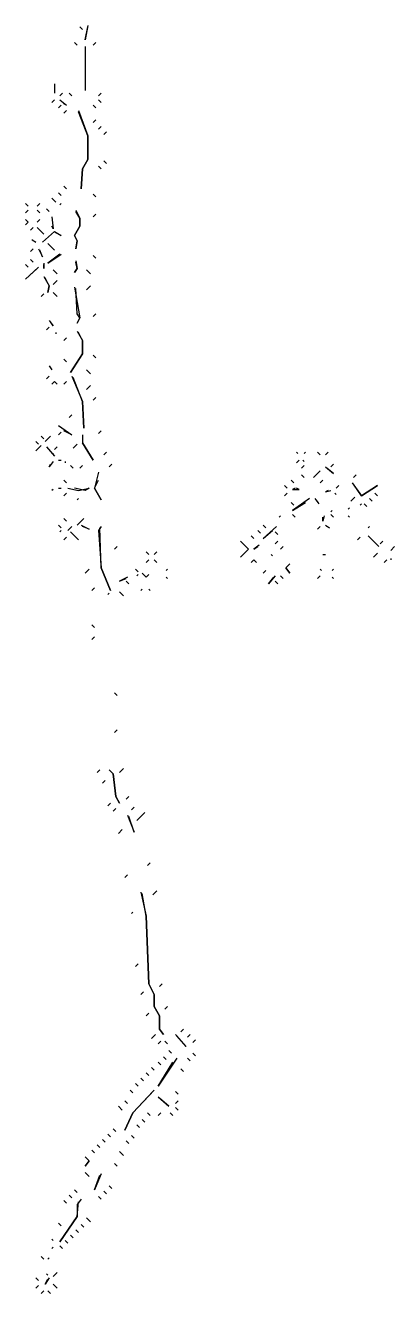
# Model space of a CAD drawing. Extents: x 1 to 2775, y -31 to 2075.
# Drawn here: x 1418.8 to 1465.2, y 36.2 to 195.2 of the extents above; entities that cross this region are included whole.
import ezdxf

# ---------------------------------------------------------------- set-up
doc = ezdxf.new("R2010")
doc.units = 0
doc.layers.add('LINEWORK', color=4, linetype='CONTINUOUS')

msp = doc.modelspace()

# ---------------------------------------------------------------- linework, layer by layer
at = {"layer": 'LINEWORK'}
for points in [[(1425.6667, 195), (1426, 194.6667)], [(1426.6667, 195.1667), (1426.3333, 193.3333), (1426.6667, 195)], [(1425, 193), (1425.3333, 192.6667)], [(1426.3333, 192.5), (1426.3333, 187)], [(1427.6667, 193), (1427.3333, 192.6667)], [(1422.5, 187.8333), (1422.5, 186.6667)], [(1423.5, 186.6667), (1423.1667, 186.3333)], [(1424.3333, 186.6667), (1424.6667, 186.3333)], [(1428.3333, 186.6667), (1428, 186.3333)], [(1422.5, 185.8333), (1422.1667, 185.5)], [(1423.3333, 185.1667), (1423, 184.8333)], [(1423.1667, 185.8333), (1424, 185.1667), (1423.6667, 185.3333)], [(1424, 184.5), (1423.6667, 184.1667)], [(1425.5, 184.5), (1426.6667, 181.3333), (1426.6667, 178.3333), (1426, 177.1667), (1425.8333, 174.6667), (1426, 177.1667), (1426.6667, 178.3333), (1426.6667, 181.3333), (1425.5, 184.3333)], [(1427.3333, 185.1667), (1427.6667, 184.8333)], [(1428, 185.8333), (1428.3333, 185.5)], [(1427.6667, 183.3333), (1427.3333, 183)], [(1428.3333, 182.5), (1428, 182.1667)], [(1429, 181.8333), (1428.6667, 181.5)], [(1428.6667, 178.1667), (1429, 177.8333)], [(1428, 177.5), (1428.3333, 177.1667)], [(1423.6667, 175), (1424, 174.6667)], [(1422.1667, 173.5), (1422.6667, 173)], [(1423, 174.1667), (1423.3333, 173.8333)], [(1427.3333, 174), (1427.6667, 173.6667)], [(1418.8333, 172.8333), (1419.1667, 172.5)], [(1419.1667, 172), (1418.8333, 171.6667)], [(1420.6667, 172.8333), (1420.3333, 172.5)], [(1420.3333, 172), (1420.6667, 171.6667)], [(1421.5, 172.1667), (1421.8333, 171.8333)], [(1423.3333, 172.8333), (1423.1667, 172.6667)], [(1425.1667, 172), (1425.6667, 171), (1425.6667, 170), (1425, 168.8333), (1425.3333, 168.1667), (1425.1667, 167.1667), (1425.3333, 168.1667), (1425, 168.8333), (1425.6667, 170), (1425.6667, 171), (1425.1667, 171.8333)], [(1418.8333, 170.8333), (1419.1667, 170.5), (1418.8333, 170.1667), (1419.1667, 170.5)], [(1420.6667, 170.8333), (1420.3333, 170.5)], [(1422.1667, 171.1667), (1422.3333, 169.6667), (1422.1667, 170)], [(1427.6667, 171.5), (1427.3333, 171.1667)], [(1419.8333, 169.8333), (1419.5, 169.5)], [(1420.3333, 169.8333), (1421.1667, 169)], [(1422.5, 169.3333), (1421, 168), (1422.5, 169.3333), (1423.3333, 168.8333), (1422.6667, 169.1667)], [(1419.8333, 167.1667), (1419.5, 166.8333)], [(1419.6667, 168.3333), (1420.1667, 168), (1419.8333, 168.1667)], [(1420.5, 167.1667), (1421, 166.1667), (1420.6667, 167)], [(1421.6667, 167.8333), (1422.5, 167)], [(1419.5, 165.8333), (1419.8333, 165.5)], [(1423.1667, 166.5), (1421.6667, 165.3333), (1423.3333, 166.5)], [(1425.1667, 165.6667), (1425.3333, 164.6667), (1425, 164.1667), (1425.3333, 164.6667), (1425.1667, 165.5)], [(1427.3333, 166.3333), (1427.6667, 166)], [(1418.8333, 165.1667), (1419.1667, 164.8333)], [(1420.5, 164.8333), (1418.8333, 163.3333), (1420.3333, 164.6667)], [(1421.1667, 165.3333), (1421.1667, 164.6667), (1421.1667, 165.1667)], [(1422.3333, 164.5), (1422.8333, 164)], [(1426.5, 164.5), (1427, 164)], [(1421.1667, 163.6667), (1421.8333, 162.5), (1421.6667, 161.6667), (1421.8333, 162.5), (1421.3333, 163.5)], [(1422.8333, 163.1667), (1422.3333, 162.6667)], [(1425, 162.3333), (1425.6667, 158.5), (1425.3333, 157.8333), (1425.6667, 158.5), (1425.3333, 159), (1425.1667, 162.1667)], [(1427, 162.5), (1426.5, 162)], [(1421.1667, 161.5), (1420.8333, 161.1667)], [(1422.3333, 161.6667), (1422.8333, 161.1667)], [(1427.6667, 159), (1427.3333, 158.6667)], [(1421.8333, 158.1667), (1422.3333, 157.5), (1422, 158)], [(1421.8333, 157.3333), (1421.5, 157)], [(1422.6667, 156.6667), (1422.6667, 156.5)], [(1424, 156), (1423.6667, 155.6667)], [(1425.3333, 156.8333), (1426, 155.6667), (1426, 154), (1424.5, 151.6667), (1426, 154), (1426, 155.6667), (1425.5, 156.6667)], [(1423.6667, 153.3333), (1424, 153)], [(1427.3333, 153.8333), (1427.6667, 153.5)], [(1421.8333, 151.1667), (1421.5, 150.8333)], [(1421.8333, 152.5), (1422.1667, 152), (1422, 152.3333)], [(1424.6667, 151.1667), (1426, 148), (1426.1667, 144.6667), (1426, 148), (1424.8333, 151)], [(1426.5, 152), (1427, 151.5)], [(1422.5, 150.5), (1422.1667, 150.1667), (1422.5, 150.5), (1422.8333, 150.1667)], [(1424, 150.5), (1423.6667, 150.1667)], [(1427, 150), (1426.5, 149.5)], [(1427.6667, 148.5), (1427.3333, 148.1667)], [(1424.6667, 146.3333), (1424.3333, 146)], [(1423, 145), (1424.6667, 143.8333), (1423.6667, 144.3333)], [(1420.8333, 143.6667), (1421.1667, 143.3333)], [(1422, 143.6667), (1421.3333, 143)], [(1423.3333, 144.1667), (1423, 143.8333)], [(1426, 143.8333), (1426, 142.8333), (1427.3333, 140.6667), (1426, 142.8333)], [(1428.3333, 144.3333), (1428, 144)], [(1420.1667, 143), (1420.5, 142.6667)], [(1420.8333, 142.5), (1420.1667, 141.8333)], [(1421.5, 142.3333), (1422.5, 141.1667), (1422.3333, 141.5)], [(1422.8333, 142.3333), (1422.5, 142)], [(1425.3333, 142.6667), (1424.8333, 142.1667)], [(1429, 141.6667), (1428.6667, 141.3333)], [(1452.8333, 141.6667), (1453, 141.5)], [(1454, 141.6667), (1453.8333, 141.5)], [(1455.5, 141.6667), (1455.8333, 141.3333)], [(1456.8333, 141.6667), (1456.5, 141.3333)], [(1422.3333, 140.5), (1421.8333, 139.8333), (1422, 140.1667)], [(1423, 140.6667), (1423.3333, 140.6667)], [(1423.8333, 140.5), (1423.8333, 140.3333)], [(1424.5, 140), (1424.8333, 139.6667)], [(1426, 140), (1425.6667, 139.6667)], [(1429.6667, 140.1667), (1429.3333, 139.8333)], [(1453.1667, 140.6667), (1452.8333, 140.3333)], [(1453.8333, 140), (1453.5, 139.6667)], [(1453.6667, 140.6667), (1453.8333, 140.5)], [(1457.5, 140.1667), (1457.1667, 139.8333)], [(1428, 139.1667), (1427.5, 137.1667), (1428.3333, 135.6667), (1427.5, 137.1667), (1428, 138.1667)], [(1453.5, 138.8333), (1453.8333, 138.5)], [(1455.8333, 139.3333), (1455, 138.5)], [(1456.5, 139.8333), (1457.5, 139), (1456.6667, 139.6667)], [(1460.3333, 138.8333), (1460, 138.5)], [(1422.3333, 137), (1422.1667, 136.8333)], [(1423, 137.1667), (1423.3333, 137.1667)], [(1423.6667, 138.1667), (1424, 137.8333)], [(1424.1667, 137.1667), (1425.5, 136.8333), (1426.8333, 137.1667), (1426.3333, 136.8333), (1425, 137.1667)], [(1451.3333, 137.5), (1451.6667, 137.1667)], [(1452.1667, 138.1667), (1452.5, 137.8333)], [(1452.6667, 137.1667), (1452.3333, 137), (1453.1667, 137), (1452.8333, 137.1667)], [(1456.1667, 138.1667), (1455.8333, 137.8333)], [(1456.8333, 136.8333), (1456.5, 136.6667), (1457.1667, 136.8333)], [(1458.1667, 137.5), (1457.8333, 137.1667)], [(1459.8333, 137.8333), (1461, 136.1667), (1463, 137.5), (1461, 136.1667), (1460, 137.6667)], [(1424, 136.5), (1423.6667, 136.1667)], [(1425.5, 135.8333), (1425.3333, 135.6667)], [(1451.6667, 136.5), (1451.3333, 136.1667)], [(1452.1667, 135.3333), (1452.5, 135)], [(1454.5, 135.8333), (1452.3333, 134.3333), (1454, 135.3333)], [(1455.1667, 135.8333), (1455.6667, 135.1667), (1455.5, 135.5)], [(1457.6667, 136.5), (1457.8333, 136.3333)], [(1460.1667, 136), (1459.6667, 135.5)], [(1461, 135.1667), (1460.8333, 135)], [(1461.3333, 135.1667), (1461.6667, 134.8333)], [(1462, 135.8333), (1462.3333, 135.5)], [(1462.6667, 136.5), (1463, 136.1667)], [(1450.8333, 133.6667), (1450.6667, 133.5)], [(1452.3333, 133.8333), (1452.6667, 133.5)], [(1456.3333, 133.6667), (1456.1667, 133), (1456.1667, 133.5)], [(1457.3333, 134.3333), (1457.1667, 134.1667)], [(1457.1667, 133.8333), (1457.5, 133.5)], [(1459.5, 134.6667), (1459.3333, 134.5)], [(1459.3333, 133.6667), (1459.5, 133.5)], [(1423, 132.5), (1423.3333, 132.1667)], [(1423.6667, 133.3333), (1424, 133)], [(1424.6667, 132.3333), (1424.1667, 131.8333)], [(1426.1667, 133.3333), (1425.3333, 132.5)], [(1425.8333, 132.5), (1426.8333, 132), (1426, 132.3333)], [(1428.3333, 132.3333), (1428, 131.8333), (1428.3333, 127.1667), (1429.5, 124.3333), (1428.3333, 127.1667), (1428.1667, 132.1667)], [(1448.6667, 132.5), (1449, 132.1667)], [(1450.3333, 132.3333), (1448.6667, 130.8333), (1449.8333, 131.8333)], [(1455.8333, 132.3333), (1455.5, 132)], [(1456.5, 132.5), (1457, 132.1667), (1456.6667, 132.3333)], [(1462, 132.3333), (1461.8333, 132.1667)], [(1423.3333, 131.8333), (1423.1667, 131.6667)], [(1424, 131), (1423.6667, 130.6667)], [(1424.5, 131.6667), (1425.5, 130.6667)], [(1445.8333, 130.5), (1446.8333, 129.5), (1445.8333, 128.5), (1446.8333, 129.5)], [(1447.1667, 131.1667), (1447.5, 130.8333)], [(1448, 131.8333), (1448.3333, 131.5)], [(1450.1667, 131.6667), (1450.5, 131.3333)], [(1450.5, 130.5), (1450.1667, 130.1667)], [(1460.8333, 131), (1460.5, 130.6667)], [(1461.8333, 131.1667), (1463.1667, 129.8333)], [(1463.6667, 130.5), (1463.3333, 130.1667)], [(1430.3333, 129.8333), (1430, 129.5)], [(1434, 129.1667), (1434.3333, 128.8333)], [(1435.3333, 129.1667), (1435, 128.8333)], [(1448.1667, 130), (1447.5, 129.5), (1448, 129.8333)], [(1449.6667, 128.8333), (1449.8333, 128.6667)], [(1451.1667, 129.8333), (1450.8333, 129.5)], [(1456.1667, 128.8333), (1456.5, 128.8333)], [(1463, 129), (1462.5, 128.5)], [(1465.1667, 129.8333), (1464.6667, 129.3333)], [(1434.3333, 128.1667), (1434, 127.8333)], [(1435, 128.1667), (1435.3333, 127.8333)], [(1447.5, 128.1667), (1447.1667, 127.8333), (1447.5, 128.1667), (1447.8333, 127.8333)], [(1452, 127.6667), (1451.5, 127.1667), (1452, 126.5), (1451.5, 127.1667)], [(1464.1667, 128.1667), (1463.8333, 127.8333)], [(1464.6667, 128.3333), (1464.6667, 128.1667)], [(1426.8333, 127), (1426.3333, 126.5)], [(1431.6667, 126), (1430.6667, 125.5), (1431.5, 125.8333)], [(1432.6667, 127), (1433, 126.6667)], [(1433, 126.3333), (1432.8333, 126.1667)], [(1433.5, 126.5), (1434, 126), (1434.3333, 126.3333), (1434, 126)], [(1436.6667, 127), (1436.5, 126.8333)], [(1436.5, 126), (1436.6667, 125.8333)], [(1449, 126.8333), (1448.6667, 126.5)], [(1450.1667, 126.1667), (1449.3333, 125.1667), (1450, 126)], [(1450.8333, 126.1667), (1451.1667, 125.8333)], [(1455.8333, 126.1667), (1455.5, 125.8333)], [(1455.8333, 127), (1456, 126.8333)], [(1457.5, 127), (1457.3333, 126.8333)], [(1457.3333, 126), (1457.5, 125.8333)], [(1427.5, 124.6667), (1427.1667, 124.3333)], [(1430.6667, 124.1667), (1431.1667, 123.6667)], [(1431.5, 125.5), (1431.8333, 125.1667)], [(1433.5, 124.5), (1433.3333, 124.3333)], [(1434.3333, 124.5), (1434.5, 124.3333)], [(1450.1667, 125.5), (1450.5, 125.1667)], [(1429.3333, 124), (1429.1667, 123.8333)], [(1427.1667, 120), (1427.5, 119.6667)], [(1427.5, 118.5), (1427.1667, 118.1667)], [(1430, 111.5), (1430.3333, 111.1667)], [(1430.3333, 106.8333), (1430, 106.5)], [(1428.1667, 101.8333), (1427.8333, 101.5)], [(1429.3333, 101.8333), (1429.8333, 101.3333), (1430.1667, 98.5), (1430.6667, 97.6667), (1430.1667, 98.5), (1429.8333, 101.3333)], [(1431.1667, 102), (1430.6667, 101.5)], [(1428.8333, 100.5), (1428.5, 100.1667)], [(1429.5, 97.6667), (1429.1667, 97.3333)], [(1430.1667, 97), (1429.8333, 96.6667)], [(1431.8333, 98.5), (1431.5, 98.1667)], [(1432.5, 97.1667), (1432.1667, 96.8333)], [(1431.6667, 96.1667), (1432.5, 94), (1431.8333, 96)], [(1433.8333, 96.5), (1432.8333, 95.5)], [(1431, 94.3333), (1430.5, 93.8333)], [(1434.5, 90.1667), (1434.1667, 89.8333)], [(1431.6667, 88.6667), (1431.3333, 88.3333)], [(1433.3333, 86.5), (1434, 83.5), (1434.3333, 75), (1435, 73.6667), (1435, 72.1667), (1435.6667, 71), (1435.6667, 69.3333), (1436.1667, 68.6667), (1435.6667, 69.3333), (1435.6667, 71), (1435, 72.1667), (1435, 73.6667), (1434.3333, 75), (1434, 83.5), (1433.5, 86.3333)], [(1435.3333, 86.6667), (1434.8333, 86.1667)], [(1432.3333, 84), (1432.1667, 83.8333)], [(1433, 77.5), (1432.6667, 77.1667)], [(1436, 75), (1435.6667, 74.6667)], [(1433.6667, 74), (1433.3333, 73.6667)], [(1436.6667, 72.1667), (1436.3333, 71.8333)], [(1434.3333, 71.3333), (1434, 71)], [(1435.1667, 68.6667), (1434.6667, 68.1667)], [(1437.6667, 68.6667), (1439, 67.1667), (1437.8333, 68.5)], [(1438.6667, 69.3333), (1438.3333, 69)], [(1439.5, 68.6667), (1439.1667, 68.3333)], [(1435.8333, 67.8333), (1435.5, 67.5)], [(1436.3333, 67.8333), (1436.6667, 67.5)], [(1440.1667, 68), (1439.8333, 67.6667)], [(1437.8333, 65.6667), (1435.5, 62.1667), (1437.3333, 65.1667)], [(1436.1667, 65.8333), (1436.5, 65.5)], [(1436.8333, 66.6667), (1437.1667, 66.3333)], [(1439.1667, 65.6667), (1439.5, 65.3333)], [(1439.8333, 66.3333), (1440.1667, 66)], [(1434, 63.8333), (1434.3333, 63.5)], [(1434.6667, 64.5), (1435, 64.1667)], [(1435.5, 65.1667), (1435.8333, 64.8333)], [(1438.3333, 64.3333), (1438.6667, 64)], [(1432.6667, 62.5), (1433, 62.1667)], [(1433.3333, 63.1667), (1433.6667, 62.8333)], [(1435, 61.6667), (1432.3333, 58.8333), (1431.3333, 56.6667), (1432.3333, 58.8333), (1434.8333, 61.5)], [(1432, 61.6667), (1432.3333, 61.3333)], [(1435.5, 60.8333), (1436.8333, 59.6667), (1435.6667, 60.6667)], [(1437.6667, 61.5), (1438, 61.1667)], [(1430.5, 59.6667), (1431, 59.1667)], [(1431.3333, 60.3333), (1431.6667, 60)], [(1434.1667, 58.8333), (1434.5, 58.5)], [(1435.8333, 58.8333), (1435.5, 58.5)], [(1437, 58.8333), (1437.3333, 58.5)], [(1438, 60.3333), (1437.6667, 60)], [(1437.6667, 59.5), (1438, 59.1667)], [(1432.8333, 57.3333), (1433.1667, 57)], [(1433.5, 58), (1433.8333, 57.6667)], [(1429.1667, 56.1667), (1429.5, 55.8333)], [(1429.8333, 56.8333), (1430.1667, 56.5)], [(1432.1667, 56), (1432.5, 55.6667)], [(1427.1667, 54.1667), (1427.5, 53.8333)], [(1427.8333, 54.8333), (1428.1667, 54.5)], [(1428.5, 55.5), (1428.8333, 55.1667)], [(1431.5, 55.3333), (1431.8333, 55)], [(1426.3333, 53.3333), (1426.8333, 52.8333), (1426.3333, 52.1667), (1426.8333, 52.8333)], [(1430, 52.5), (1430.3333, 52.1667)], [(1430.6667, 54), (1431.1667, 53.5)], [(1426.3333, 51.3333), (1426.8333, 50.8333)], [(1428.3333, 51.1667), (1427.5, 49.1667), (1428.1667, 51)], [(1429.3333, 49.6667), (1429.6667, 49.3333)], [(1425.8333, 48), (1425.3333, 47.3333), (1425.3333, 45.8333), (1423.1667, 42.6667), (1425.3333, 45.8333), (1425.5, 47.6667)], [(1423.6667, 47.8333), (1424, 47.5)], [(1424.3333, 48.5), (1424.6667, 48.1667)], [(1425, 49.1667), (1425.3333, 48.8333)], [(1428, 48.3333), (1428.3333, 48)], [(1428.6667, 49), (1429, 48.6667)], [(1423, 45), (1423.3333, 44.6667)], [(1425.8333, 44.8333), (1426.1667, 44.5)], [(1426.5, 45.6667), (1427, 45.1667)], [(1422.1667, 43), (1422.3333, 42.8333)], [(1424.5, 43.5), (1424.8333, 43.1667)], [(1425.1667, 44.1667), (1425.5, 43.8333)], [(1422.3333, 42), (1422.1667, 41.8333)], [(1423.1667, 42.1667), (1423.5, 41.8333)], [(1423.8333, 42.8333), (1424.1667, 42.5)], [(1420.8333, 40.8333), (1421.1667, 40.5)], [(1421.8333, 40.6667), (1421.6667, 40.5)], [(1420.1667, 38.1667), (1420.5, 37.8333)], [(1421.8333, 38.1667), (1421.3333, 37.3333), (1421.6667, 38)], [(1421.5, 38.6667), (1421.6667, 38.5)], [(1422.8333, 38.8333), (1422.3333, 38.3333)], [(1420.5, 37.1667), (1420.1667, 36.8333)], [(1422.3333, 37.3333), (1422.8333, 36.8333)], [(1421.1667, 36.5), (1420.8333, 36.1667)], [(1421.6667, 36.5), (1422, 36.1667)]]:
    msp.add_lwpolyline(points, dxfattribs=at)

doc.saveas('drawing.dxf')
